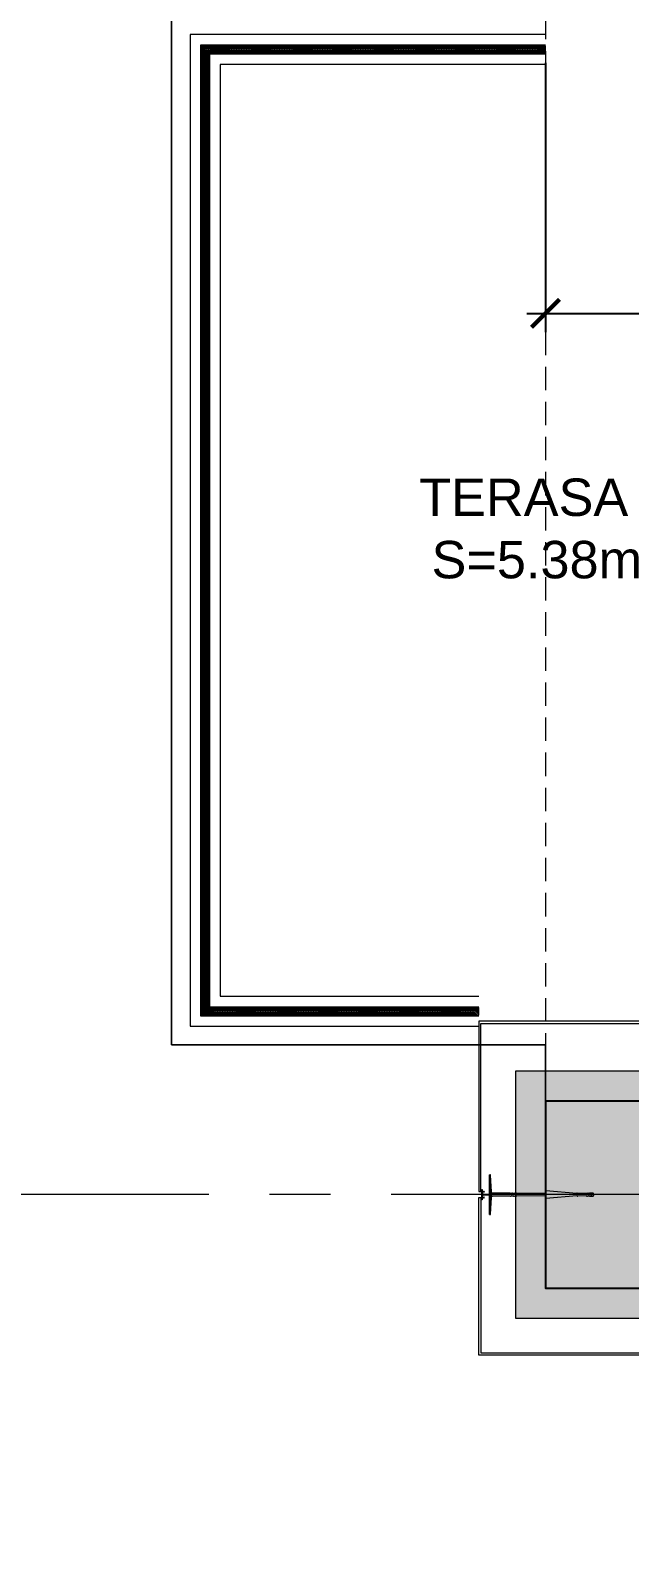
# Model space of a CAD drawing. Header units: centimetres. Extents: x 92587 to 105438, y -55119 to -48334.
# Drawn here: x 94476.5 to 94636.5, y -54195.4 to -53786.3 of the extents above; entities that cross this region are included whole.
import ezdxf

# ---------------------------------------------------------------- set-up
doc = ezdxf.new("R2010")
doc.units = ezdxf.units.CM
doc.header["$LTSCALE"] = 50
doc.header["$MEASUREMENT"] = 0
for name, pattern in [('AUSGEZOGEN', [0]), ('AXES', [2, 1.25, -0.25, 0.25, -0.25]), ('CACHE', [0.375, 0.25, -0.125]), ('CONTINU', [0]), ('CORNER', [20, 0, -20])]:
    doc.linetypes.add(name, pattern=pattern)
doc.layers.get('0').update_dxf_attribs({"color": 8})
for name, color, linetype in [('AXES', 10, 'AXES'), ('BETON COUPE', 3, 'CONTINU'), ('BETON TRAME', 252, 'Continuous'), ('BORD', 5, 'Continuous'), ('TALUS', 2, 'Continuous')]:
    doc.layers.add(name, color=color, linetype=linetype)
for name, color, linetype, lineweight in [('BETON CACHE', 4, 'CACHE', 5), ('CONSOLE ISOL.', 214, 'Continuous', 15), ('ISOLATION', 252, 'Continuous', 0), ('MACONNERIE COUPE', 7, 'Continuous', 30), ('WD_Corner', 154, 'Continuous', 5), ('WD_Dowel', 154, 'Continuous', 5), ('WD_Text_Legende', 154, 'AUSGEZOGEN', 5), ('WINDOWS', 21, 'Continuous', 5)]:
    doc.layers.add(name, color=color, linetype=linetype, lineweight=lineweight)
doc.layers.add('DEMOL', color=7, linetype='Continuous', lineweight=60, true_color=0xa87e00)
doc.layers.add('HYPALON', color=7, linetype='Continuous', true_color=0xffaa00)
doc.layers.add('WD_Assist1', color=6, linetype='CORNER', lineweight=0, plot=False)
doc.styles.add('RS_TEXT_1.50', font='arial.ttf', dxfattribs={"height": 12.5})
doc.styles.add('RS_TXT_50', font='arial.ttf', dxfattribs={"height": 12.5})
doc.dimstyles.new('RS_50CM_LINEAIRE', dxfattribs={"dimscale": 5, "dimtxt": 12.5, "dimasz": 1.5, "dimexe": 1, "dimexo": 2.5, "dimgap": 1, "dimtad": 1, "dimdec": 1, "dimrnd": 0.5, "dimdsep": 46, "dimtxsty": 'RS_TXT_50', "dimblk1": 'ARCHTICK', "dimblk2": 'ARCHTICK', "dimsah": 1, "dimcen": 2.5, "dimdle": 1, "dimclrt": 4, "dimadec": 0, "dimazin": 2, "dimtfac": 1, "dimtdec": 1, "dimtix": 1, "dimtmove": 2, "dimatfit": 3, "dimfxl": 1, "dimtolj": 1, "dimtzin": 0, "dimarcsym": 0})

# ---------------------------------------------------------------- blocks, each defined once
blk = doc.blocks.new('A$C1cd8c289')
at = {"layer": 'AXES', "lineweight": 5, "ltscale": 1.3}
blk.add_line((3195, -3235), (-1985, -3235), dxfattribs=at)
blk = doc.blocks.new('ankeri')
at = {"layer": 'WD_Assist1'}
for p, q in [((-2.32, 5.2), (-2.54, 0.59)), ((-2.22, 5.3), (-2.32, 5.2)), ((-2, 5.3), (-2.22, 5.3)), ((-2, -5.3), (-2, 5.3)), ((-29.75, 0.39), (-30, 0)), ((-30, 0), (-29.75, -0.39)), ((-2.76, 0.39), (-29.75, 0.39)), ((-2.54, 0.59), (-2.76, 0.39)), ((-29.75, -0.39), (-2.76, -0.39)), ((-2.76, -0.39), (-2.54, -0.59)), ((-2.54, -0.59), (-2.32, -5.2)), ((-2.32, -5.2), (-2.22, -5.3)), ((-2.22, -5.3), (-2, -5.3))]:
    blk.add_line(p, q, dxfattribs=at)
at = {"layer": 'WD_Corner', "lineweight": 5}
blk.add_lwpolyline([(-2, 0.1), (-1.85, 0.1, -1), (-1.75, 0.1), (-0.25, 0.1, 0.185242), (-0.1, 0.55), (-0.1, 0.72), (-0.15, 0.73), (-0.15, 0.74), (-0.1, 0.75), (-0.1, 0.85), (-0.3, 0.85), (-0.3, 0.8), (-0.32, 0.8), (-0.33, 0.85), (-0.38, 0.85), (-0.5, 0.73), (-0.47, 0.68), (-0.48, 0.68), (-0.53, 0.7), (-0.54, 0.69), (-0.51, 0.65), (-0.54, 0.62), (-0.61, 0.69), (-0.4, 0.9), (-0.1, 0.9), (-0.1, 1.4), (0, 1.4), (0.05, 1.2), (0, 1.2), (0.05, 1.1), (0, 1.1), (0.25, 1), (0, 1), (0, -1), (0.25, -1), (0, -1.1), (0.05, -1.1), (0, -1.2), (0.05, -1.2), (0, -1.4), (-0.1, -1.4), (-0.1, -0.9), (-0.4, -0.9), (-0.61, -0.69), (-0.54, -0.62), (-0.51, -0.65), (-0.54, -0.69), (-0.53, -0.7), (-0.48, -0.68), (-0.47, -0.68), (-0.5, -0.73), (-0.38, -0.85), (-0.33, -0.85), (-0.32, -0.8), (-0.3, -0.8), (-0.3, -0.85), (-0.1, -0.85), (-0.1, -0.75), (-0.15, -0.74), (-0.15, -0.73), (-0.1, -0.72), (-0.1, -0.55, 0.185242), (-0.25, -0.1), (-1.75, -0.1, -1), (-1.85, -0.1), (-2, -0.1)], format="xyb", close=True, dxfattribs=at)
at = {"layer": 'WD_Dowel'}
for p, q in [((-2.32, 5.2), (-2.54, 0.74)), ((-2, 5.3), (-2.22, 5.3)), ((-2.11, 5.3), (-2.11, -5.3)), ((-2, 5.3), (-2, -5.3)), ((-29.75, 0.39), (-30, 0)), ((-30, 0), (-29.75, -0.39)), ((-28.88, 0.39), (-29.75, 0.39)), ((-29.47, 0.05), (-29.25, 0.09)), ((-29.47, 0.05), (-29.47, -0.05)), ((-29.25, 0.29), (-29.04, 0.37)), ((-29.25, 0.29), (-29.25, -0.29)), ((-28.88, 0.39), (-29.04, 0.34)), ((-29.04, 0.34), (-29.04, 0.37)), ((-28.82, 0.39), (-28.88, 0.39)), ((-28.82, 0.39), (-28.82, 0.34)), ((-28.82, 0.34), (-28.66, 0.39)), ((-28.61, 0.39), (-28.66, 0.39)), ((-28.61, 0.39), (-28.66, 0.39)), ((-28.61, 0.39), (-28.61, 0.34)), ((-28.61, 0.34), (-28.44, 0.39)), ((-28.39, 0.39), (-28.44, 0.39)), ((-28.39, 0.39), (-28.39, 0.34)), ((-28.39, 0.34), (-28.23, 0.39)), ((-28.17, 0.39), (-28.23, 0.39)), ((-28.17, 0.39), (-28.17, 0.34)), ((-28.17, 0.34), (-28.01, 0.39)), ((-27.96, 0.39), (-28.01, 0.39)), ((-27.96, 0.39), (-27.96, 0.34)), ((-27.96, 0.34), (-25.61, 0.39)), ((-25.56, 0.39), (-25.61, 0.39)), ((-25.56, 0.39), (-25.56, 0.34)), ((-25.56, 0.34), (-25.4, 0.39)), ((-25.34, 0.39), (-25.4, 0.39)), ((-25.34, 0.34), (-17.05, 0.99)), ((-25.34, 0.39), (-25.34, 0.34)), ((-17, 0.99), (-17.05, 0.99)), ((-17, 0.99), (-17, 0.34)), ((-17, 0.34), (-9.36, 0.39)), ((-9.3, 0.39), (-9.36, 0.39)), ((-9.3, 0.39), (-9.3, 0.34)), ((-9.3, 0.34), (-9.14, 0.39)), ((-9.09, 0.39), (-9.14, 0.39)), ((-9.09, 0.39), (-9.09, 0.34)), ((-9.09, 0.34), (-8.93, 0.39)), ((-8.87, 0.39), (-8.93, 0.39)), ((-8.87, 0.39), (-8.87, 0.34)), ((-8.87, 0.34), (-8.71, 0.39)), ((-8.66, 0.39), (-8.71, 0.39)), ((-8.66, 0.39), (-8.66, 0.34)), ((-8.66, 0.34), (-8.5, 0.39)), ((-8.44, 0.39), (-8.5, 0.39)), ((-8.44, 0.39), (-8.44, 0.34)), ((-8.44, 0.34), (-8.28, 0.39)), ((-8.23, 0.39), (-8.28, 0.39)), ((-8.23, 0.39), (-8.23, 0.34)), ((-8.23, 0.34), (-8.06, 0.39)), ((-8.01, 0.39), (-8.06, 0.39)), ((-8.01, 0.39), (-8.01, 0.34)), ((-8.01, 0.34), (-7.85, 0.39)), ((-7.79, 0.39), (-7.85, 0.39)), ((-7.79, 0.39), (-7.79, 0.34)), ((-7.79, 0.34), (-7.63, 0.39)), ((-7.58, 0.39), (-7.63, 0.39)), ((-7.58, 0.39), (-7.58, 0.34)), ((-7.58, 0.34), (-7.42, 0.39)), ((-7.42, 0.39), (-2.76, 0.39)), ((-2.54, 0.74), (-2.54, -0.74)), ((-2.54, 0.74), (-2.11, 0.74)), ((-2.11, 0.1), (-2.54, 0.1)), ((-2.11, 2.94), (-2.32, 2.94)), ((-2.32, 2.94), (-2.32, 0.74)), ((-2.32, 0.1), (-2.32, 0.74)), ((-29.75, -0.39), (-28.88, -0.39)), ((-29.25, -0.1), (-29.47, -0.05)), ((-29.25, -0.29), (-29.04, -0.37)), ((-29.04, -0.37), (-29.04, -0.34)), ((-29.04, -0.34), (-28.88, -0.39)), ((-28.82, -0.39), (-28.88, -0.39)), ((-28.82, -0.39), (-28.82, -0.34)), ((-28.82, -0.34), (-28.66, -0.39)), ((-28.61, -0.39), (-28.66, -0.39)), ((-28.61, -0.39), (-28.61, -0.34)), ((-28.61, -0.34), (-28.44, -0.39)), ((-28.39, -0.39), (-28.44, -0.39)), ((-28.39, -0.39), (-28.39, -0.34)), ((-28.39, -0.34), (-28.23, -0.39)), ((-28.17, -0.39), (-28.23, -0.39)), ((-28.17, -0.39), (-28.17, -0.34)), ((-28.17, -0.34), (-28.01, -0.39)), ((-27.96, -0.39), (-28.01, -0.39)), ((-27.96, -0.39), (-27.96, -0.34)), ((-27.96, -0.34), (-25.61, -0.39)), ((-25.56, -0.39), (-25.61, -0.39)), ((-25.56, -0.39), (-25.56, -0.34)), ((-25.56, -0.34), (-25.4, -0.39)), ((-25.34, -0.39), (-25.4, -0.39)), ((-25.34, -0.39), (-25.34, -0.34)), ((-25.34, -0.34), (-17.05, -0.99)), ((-17, -0.99), (-17.05, -0.99)), ((-17, -0.99), (-17, -0.34)), ((-17, -0.34), (-9.36, -0.39)), ((-9.3, -0.39), (-9.36, -0.39)), ((-9.3, -0.39), (-9.3, -0.34)), ((-9.3, -0.34), (-9.14, -0.39)), ((-9.09, -0.39), (-9.14, -0.39)), ((-9.09, -0.39), (-9.09, -0.34)), ((-9.09, -0.34), (-8.93, -0.39)), ((-8.87, -0.39), (-8.93, -0.39)), ((-8.87, -0.39), (-8.87, -0.34)), ((-8.87, -0.34), (-8.71, -0.39)), ((-8.66, -0.39), (-8.71, -0.39)), ((-8.66, -0.39), (-8.66, -0.34)), ((-8.66, -0.34), (-8.5, -0.39)), ((-8.44, -0.39), (-8.5, -0.39)), ((-8.44, -0.39), (-8.44, -0.34)), ((-8.44, -0.34), (-8.28, -0.39)), ((-8.23, -0.39), (-8.28, -0.39)), ((-8.23, -0.39), (-8.23, -0.34)), ((-8.23, -0.34), (-8.06, -0.39)), ((-8.01, -0.39), (-8.06, -0.39)), ((-8.01, -0.39), (-8.01, -0.34)), ((-8.01, -0.34), (-7.85, -0.39)), ((-7.79, -0.39), (-7.85, -0.39)), ((-7.79, -0.39), (-7.79, -0.34)), ((-7.79, -0.34), (-7.63, -0.39)), ((-7.58, -0.39), (-7.63, -0.39)), ((-7.58, -0.39), (-7.58, -0.34)), ((-7.58, -0.34), (-7.42, -0.39)), ((-7.42, -0.39), (-2.76, -0.39)), ((-2.11, -0.1), (-2.54, -0.1)), ((-2.54, -0.74), (-2.11, -0.74)), ((-2.54, -0.74), (-2.32, -5.2)), ((-2.32, -0.74), (-2.32, -0.1)), ((-2.22, -2.94), (-2.32, -0.74)), ((-2.11, -2.94), (-2.22, -2.94)), ((-2, -5.3), (-2.22, -5.3))]:
    blk.add_line(p, q, dxfattribs=at)
for centre, major_axis, start_param, end_param in [((-2.22, 5.2), (0.108, 0), 1.570796, 3.141593), ((-2.76, 0.59), (0.216, 0), -1.570795, 0), ((-2.76, -0.59), (-0.216, 0), 3.141593, 4.712389), ((-2.22, -5.2), (0.108, 0), 3.141593, 4.712389)]:
    blk.add_ellipse(centre, major_axis=major_axis, ratio=0.909091, start_param=start_param, end_param=end_param, dxfattribs=at)
blk = doc.blocks.new('_ArchTick')
at = {"color": 0, "linetype": 'ByBlock', "const_width": 0.15}
blk.add_lwpolyline([(-0.5, -0.5), (0.5, 0.5)], dxfattribs=at)
blk = doc.blocks.new('*D2869')
at = {"layer": 'Defpoints', "color": 0, "ltscale": 0.5, "transparency": 16777216}
for p in [(94941.11, -53762.36), (94614.11, -53782.36), (94941.11, -53861.87)]:
    blk.add_point(p, dxfattribs=at)
at = {"layer": 'TALUS', "color": 0, "lineweight": -2, "ltscale": 0.5, "transparency": 16777216}
for p, q in [((94941.11, -53774.86), (94941.11, -53866.87)), ((94614.11, -53794.86), (94614.11, -53866.87)), ((94609.11, -53861.87), (94946.11, -53861.87))]:
    blk.add_line(p, q, dxfattribs=at)
at = {"layer": 'TALUS', "color": 0, "lineweight": -2, "ltscale": 0.5, "transparency": 16777216, "xscale": 7.5, "yscale": 7.5, "zscale": 7.5, "rotation": 180}
blk.add_blockref('_ArchTick', (94614.11, -53861.87), dxfattribs=at)
at = {"layer": 'TALUS', "color": 0, "lineweight": -2, "ltscale": 0.5, "transparency": 16777216, "xscale": 7.5, "yscale": 7.5, "zscale": 7.5}
blk.add_blockref('_ArchTick', (94941.11, -53861.87), dxfattribs=at)
at = {"layer": 'TALUS', "color": 4, "ltscale": 0.5, "transparency": 16777216, "insert": (94777.61, -53850.49), "char_height": 12.5, "attachment_point": 5, "style": 'RS_TXT_50'}
blk.add_mtext('\\A1;327', dxfattribs=at)

msp = doc.modelspace()

# ---------------------------------------------------------------- hatches: boundary and pattern name
at = {"layer": 'BETON TRAME', "transparency": 33554559}
h = msp.add_hatch(color=256, dxfattribs=at)
h.dxf.hatch_style = 1
h.paths.add_polyline_path([(95944.11, -52797.36), (95979.11, -52797.36), (95979.11, -53447.36), (95944.11, -53447.36), (95944.11, -53272.36), (95484.11, -53272.36), (95484.11, -53447.36), (95449.11, -53447.36), (95449.11, -52797.36), (95484.11, -52797.36), (95484.11, -53232.36), (95694.11, -53232.36), (95694.11, -52902.36), (95734.11, -52902.36), (95734.11, -53232.36), (95944.11, -53232.36)])
h.paths.add_polyline_path([(96814.11, -54122.36), (96814.11, -54072.36), (96679.11, -54072.36), (96679.11, -54122.36)])
h.paths.add_polyline_path([(96079.11, -54122.36), (96079.11, -54072.36), (95944.11, -54072.36), (95944.11, -54122.36)])
h.paths.add_polyline_path([(95484.11, -54122.36), (95484.11, -54072.36), (95349.11, -54072.36), (95349.11, -54122.36)])
h.paths.add_polyline_path([(94749.11, -54122.36), (94749.11, -54072.36), (94614.11, -54072.36), (94614.11, -54122.36)])
h.paths.add_polyline_path([(94749.11, -53447.36), (94749.11, -53397.36), (94614.11, -53397.36), (94614.11, -53447.36)])
h.paths.add_polyline_path([(96814.11, -53447.36), (96814.11, -53397.36), (96679.11, -53397.36), (96679.11, -53447.36)])
h.paths.add_polyline_path([(96814.11, -52847.36), (96814.11, -52797.36), (96679.11, -52797.36), (96679.11, -52847.36)])
h.paths.add_polyline_path([(94749.11, -52847.36), (94749.11, -52797.36), (94614.11, -52797.36), (94614.11, -52847.36)])
h.paths.add_polyline_path([(94749.11, -52107.36), (94749.11, -52057.36), (94614.11, -52057.36), (94614.11, -52107.36)])
h.paths.add_polyline_path([(96679.11, -52057.36), (96679.11, -52107.36), (96814.11, -52107.36), (96814.11, -52057.36)])
h.paths.add_polyline_path([(95984.11, -52107.36), (95984.11, -52057.36), (95874.11, -52057.36), (95874.11, -52107.36)])
h.paths.add_polyline_path([(95554.11, -52107.36), (95554.11, -52057.36), (95444.11, -52057.36), (95444.11, -52107.36)])
h.paths.add_polyline_path([(95579.11, -52057.36), (95554.11, -52057.36), (95554.11, -52562.36), (95579.11, -52562.36)])
h.paths.add_polyline_path([(95874.11, -52057.36), (95849.11, -52057.36), (95849.11, -52562.36), (95874.11, -52562.36)])
at = {"layer": 'ISOLATION', "transparency": 33554687}
h = msp.add_hatch(dxfattribs=at)
h.set_pattern_fill('INSUL', color=256, scale=10, angle=45)
h.set_pattern_definition([(45, (95320.019, -52616.9036), (-2.6516504, 2.6516504), []), (45, (95319.1353, -52616.0197), (-2.6516504, 2.6516504), [1.25, -1.25]), (45, (95318.2514, -52615.136), (-2.6516504, 2.6516504), [1.25, -1.25])])
h.paths.add_polyline_path([(94716.11, -54052.36), (94716.11, -54064.36), (94606.11, -54064.36), (94606.11, -54130.36), (94716.11, -54130.36), (94716.11, -54195.36), (94804.11, -54195.36), (94804.11, -54187.36), (94724.11, -54187.36), (94724.11, -54122.36), (94614.11, -54122.36), (94614.11, -54072.36), (94724.11, -54072.36), (94724.11, -54052.36)])
at = {"layer": 'WINDOWS'}
h = msp.add_hatch(dxfattribs=at)
h.set_pattern_fill('ANSI31', color=140, scale=2.5, angle=450)
h.set_pattern_definition([(135, (95325.01916, -52616.90362), (-0.22097087, -0.22097087), [])])
h.paths.add_polyline_path([(94596.26, -54049.36), (94596.26, -54047.36), (94524.11, -54047.36), (94524.11, -53792.36), (94614.11, -53792.36), (94614.11, -53790.36), (94522.11, -53790.36), (94522.11, -54049.36)])

# ---------------------------------------------------------------- linework, layer by layer
at = {"layer": 'BETON CACHE', "lineweight": 5, "ltscale": 0.5}
msp.add_lwpolyline([(94614.11, -54122.36), (96814.11, -54122.36), (96814.11, -52057.36), (94614.11, -52057.36)], close=True, dxfattribs=at)
at = {"layer": 'BETON COUPE'}
msp.add_lwpolyline([(94749.11, -54122.36), (94749.11, -54072.36), (94614.11, -54072.36), (94614.11, -54122.36)], close=True, dxfattribs=at)
at = {"layer": 'BORD', "lineweight": 5, "ltscale": 0.5}
msp.add_lwpolyline([(94514.11, -53782.36), (94514.11, -54057.36), (94614.11, -54057.36), (94614.11, -54122.36), (94724.11, -54122.36), (94724.11, -54187.36), (95349.11, -54187.36), (95349.11, -54122.36), (96079.11, -54122.36), (96079.11, -54187.36), (96704.11, -54187.36), (96704.11, -54122.36), (96814.11, -54122.36), (96814.11, -54057.36), (96914.11, -54057.36), (96914.11, -53782.36)], dxfattribs=at)
at = {"layer": 'CONSOLE ISOL.'}
msp.add_lwpolyline([(94614.11, -53122.36), (95309.11, -53122.36), (95309.11, -52902.36), (95449.11, -52902.36), (95449.11, -53272.36), (95714.11, -53272.36), (95714.11, -54122.36), (95349.11, -54122.36), (95349.11, -54187.36), (94724.11, -54187.36), (94724.11, -54122.36), (94614.11, -54122.36), (94614.11, -54057.36), (94514.11, -54057.36), (94514.11, -53782.36), (94614.11, -53782.36)], close=True, dxfattribs=at)
msp.add_lwpolyline([(94614.11, -53122.36), (95309.11, -53122.36), (95309.11, -52902.36), (95449.11, -52902.36), (95449.11, -53272.36), (95714.11, -53272.36), (95714.11, -54122.36), (95349.11, -54122.36), (95349.11, -54187.36), (94724.11, -54187.36), (94724.11, -54122.36), (94614.11, -54122.36), (94614.11, -54057.36), (94514.11, -54057.36), (94514.11, -53782.36), (94614.11, -53782.36)], close=True, dxfattribs=at)
at = {"layer": 'HYPALON', "lineweight": 5, "ltscale": 0.5}
for points in [[(94614.11, -53787.36), (94519.11, -53787.36), (94519.11, -54052.36), (94596.26, -54052.36)], [(94614.11, -53790.16), (94521.91, -53790.16), (94521.91, -54049.56), (94596.26, -54049.56)], [(94614.11, -53792.56), (94524.31, -53792.56), (94524.31, -54047.16), (94596.26, -54047.16)], [(94614.11, -53795.36), (94527.11, -53795.36), (94527.11, -54044.36), (94596.26, -54044.36)]]:
    msp.add_lwpolyline(points, dxfattribs=at)
at = {"layer": 'ISOLATION', "lineweight": 5, "ltscale": 0.5}
msp.add_lwpolyline([(94716.11, -54052.36), (94716.11, -54064.36), (94606.11, -54064.36), (94606.11, -54130.36), (94716.11, -54130.36), (94716.11, -54195.36), (94804.11, -54195.36), (94804.11, -54187.36), (94724.11, -54187.36), (94724.11, -54122.36), (94614.11, -54122.36), (94614.11, -54072.36), (94724.11, -54072.36), (94724.11, -54052.36)], close=True, dxfattribs=at)
at = {"layer": 'WD_Corner', "lineweight": 5, "ltscale": 0.5}
for points in [[(94597.11, -54096.36), (94596.86, -54096.36), (94596.86, -54051.61), (94643.11, -54051.61), (94643.11, -54051.86), (94643.31, -54051.86), (94643.31, -54051.01), (94596.26, -54051.01), (94596.26, -54096.56), (94597.11, -54096.56)], [(94597.11, -54098.36), (94596.86, -54098.36), (94596.86, -54139.61), (94643.11, -54139.61), (94643.11, -54139.36), (94643.31, -54139.36), (94643.31, -54140.21), (94596.26, -54140.21), (94596.26, -54098.16), (94597.11, -54098.16)]]:
    msp.add_lwpolyline(points, close=True, dxfattribs=at)
at = {"layer": 'WINDOWS', "color": 140}
msp.add_lwpolyline([(94596.26, -54049.36), (94596.26, -54047.36), (94524.11, -54047.36), (94524.11, -53792.36), (94614.11, -53792.36), (94614.11, -53790.36), (94522.11, -53790.36), (94522.11, -54049.36)], close=True, dxfattribs=at)

# ---------------------------------------------------------------- block references
at = {"layer": 'MACONNERIE COUPE', "lineweight": 5, "ltscale": 0.5}
msp.add_blockref('A$C1cd8c289', (94709.11, -50862.36), dxfattribs=at)
at = {"layer": 'WD_Text_Legende', "rotation": 180}
msp.add_blockref('ankeri', (94597.11, -54097.36), dxfattribs=at)

# ---------------------------------------------------------------- texts
at = {"layer": 'DEMOL', "lineweight": -2, "insert": (94614.11, -53919.39), "char_height": 10, "width": 93.9293, "attachment_point": 5, "style": 'RS_TEXT_1.50'}
msp.add_mtext('TERASA 1\\PS=5.38m²', dxfattribs=at)

# ---------------------------------------------------------------- dimensions: what is measured, and where the dimension line sits
at = {"layer": 'TALUS', "ltscale": 0.5}
dim = msp.add_linear_dim(base=(94941.11, -53861.87), p1=(94614.11, -53782.36), p2=(94941.11, -53762.36), dimstyle='RS_50CM_LINEAIRE', dxfattribs=at)
dim.commit()
dim.dimension.update_dxf_attribs({"geometry": '*D2869', "text_midpoint": (94777.61, -53850.49)})

doc.saveas('drawing.dxf')
